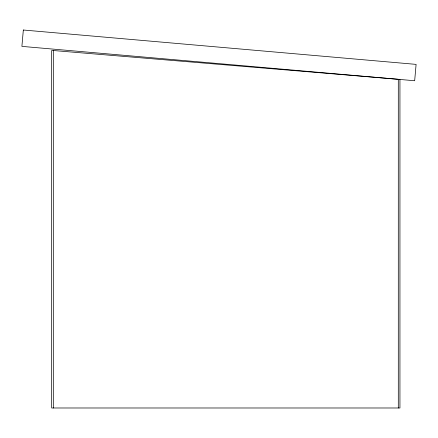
<?xml version="1.0" encoding="UTF-8"?>
<svg xmlns="http://www.w3.org/2000/svg" width="438" height="438" viewBox="0 0 438 438"><rect width="100%" height="100%" fill="white"/><g stroke="black" fill="none" stroke-linecap="round" stroke-linejoin="round"><path stroke-width="0.66" d="M53.316 50.512L51.673 50.512L51.673 407.986L399.943 407.986L399.943 79.426L53.316 50.512L53.316 407.986M398.301 79.426L398.301 407.986M23.334 30.014L21.9 46.379L414.666 80.745L416.1 64.381L23.334 30.014"/></g></svg>
